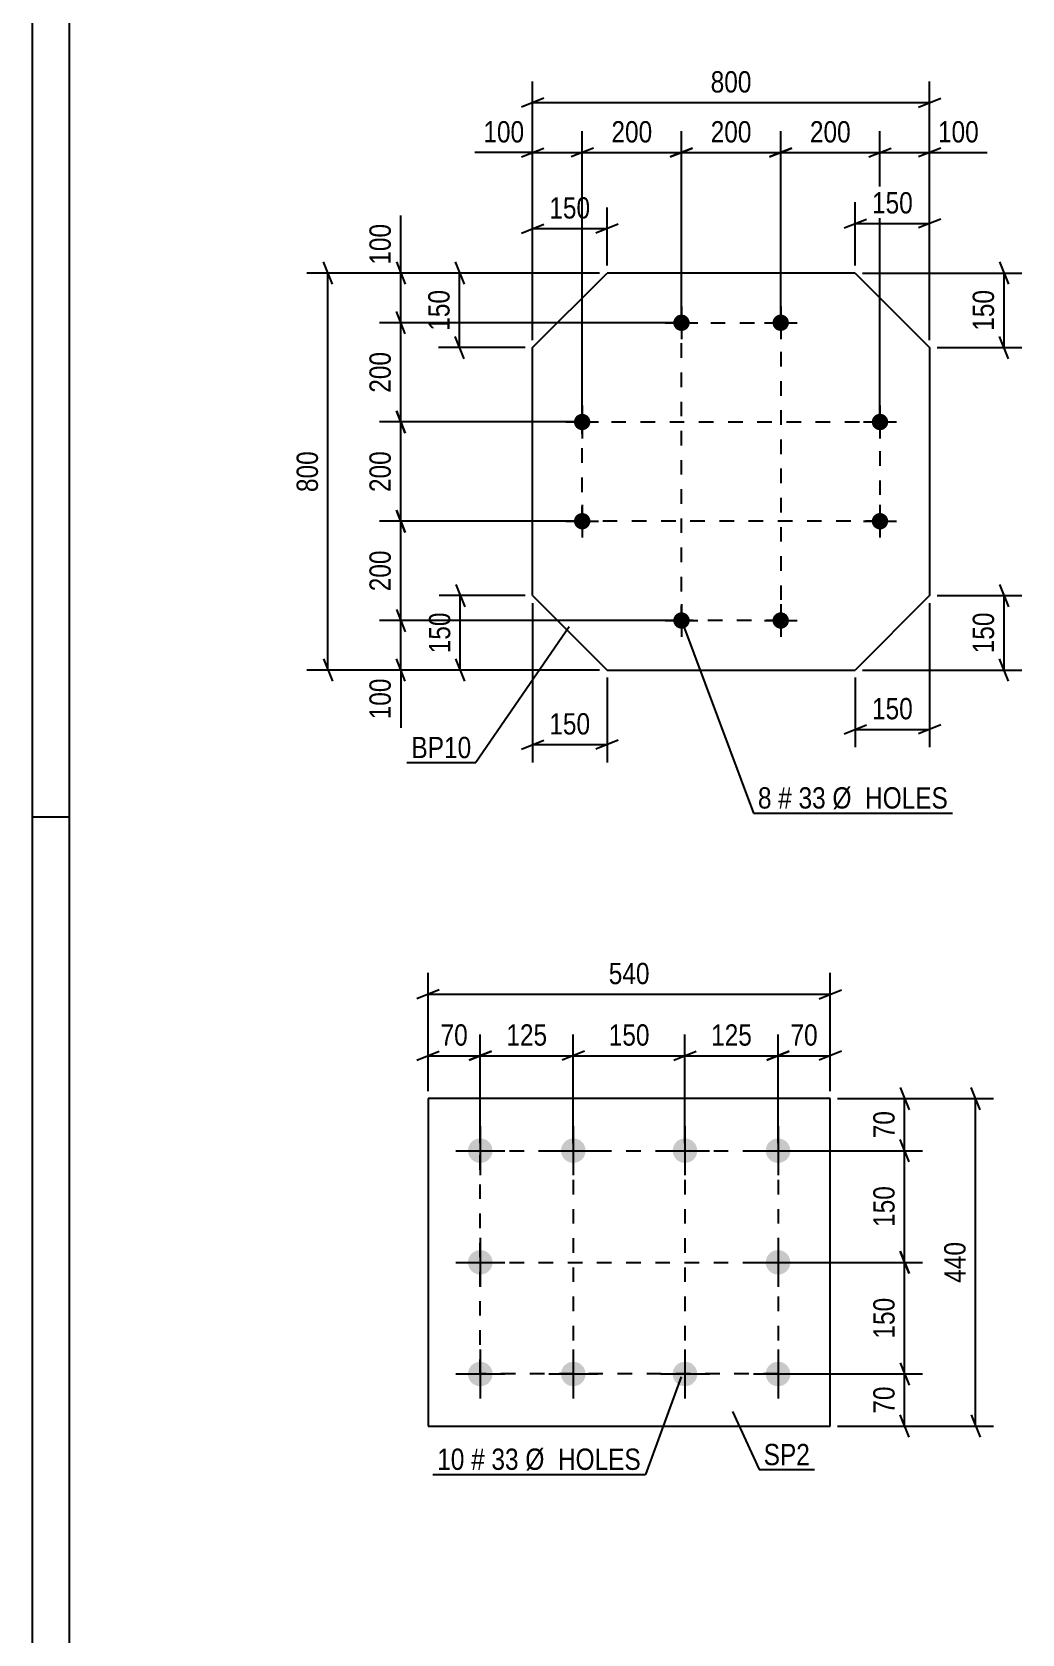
# Model space of a CAD drawing. Header units: millimetres. Extents: x 0 to 1189, y 0 to 841.
# Drawn here: x 0 to 133, y 188.3 to 403.5 of the extents above; entities that cross this region are included whole.
import ezdxf

# ---------------------------------------------------------------- set-up
doc = ezdxf.new("R2010")
doc.units = ezdxf.units.MM
doc.linetypes.add('DXK_LINE_DOT2', pattern=[3.9198, 1.9599, -1.9599])
doc.styles.add('Arial Narrow', font='ARIALN.TTF', dxfattribs={"height": 0.2})

# ---------------------------------------------------------------- blocks, each defined once
blk = doc.blocks.new('Unknown-682122038-1161')
at = {"color": 5, "linetype": 'Continuous'}
for p, q in [((0, 841), (0, 0)), ((5, 836), (5, 5)), ((5, 298), (0, 298))]:
    blk.add_line(p, q, dxfattribs=at)
blk = doc.blocks.new('Part-682122038-30395 - 30394')
at = {"color": 2, "linetype": 'Continuous'}
for p, q in [((67.23, 361.08), (77.23, 371.08)), ((110.56, 371.08), (77.23, 371.08)), ((110.56, 371.08), (120.56, 361.08)), ((67.23, 327.75), (67.23, 361.08)), ((120.56, 361.08), (120.56, 327.75)), ((67.23, 327.75), (77.23, 317.75)), ((120.56, 327.75), (110.56, 317.75)), ((77.23, 317.75), (110.56, 317.75))]:
    blk.add_line(p, q, dxfattribs=at)
blk = doc.blocks.new('Bolt-682122038-30396 - 30394')
at = {"linetype": 'Continuous'}
for points in [[(87.23, 365.51, -1), (87.23, 363.31, -1)], [(100.56, 365.51, -1), (100.56, 363.31, -1)], [(73.89, 352.18, -1), (73.89, 349.98, -1)], [(113.89, 352.18, -1), (113.89, 349.98, -1)], [(73.89, 338.85, -1), (73.89, 336.65, -1)], [(113.89, 338.85, -1), (113.89, 336.65, -1)], [(87.23, 325.51, -1), (87.23, 323.31, -1)], [(100.56, 325.51, -1), (100.56, 323.31, -1)]]:
    blk.add_hatch(color=1, dxfattribs=at).paths.add_polyline_path(points)
at = {"color": 1, "linetype": 'Continuous'}
for p, q in [((87.23, 366.61), (87.23, 362.21)), ((100.56, 366.61), (100.56, 362.21)), ((85.03, 364.41), (89.43, 364.41)), ((98.36, 364.41), (102.76, 364.41)), ((73.89, 353.28), (73.89, 348.88)), ((113.89, 353.28), (113.89, 348.88)), ((71.69, 351.08), (76.09, 351.08)), ((111.69, 351.08), (116.09, 351.08)), ((73.89, 339.95), (73.89, 335.55)), ((113.89, 339.95), (113.89, 335.55)), ((71.69, 337.75), (76.09, 337.75)), ((111.69, 337.75), (116.09, 337.75)), ((87.23, 326.61), (87.23, 322.21)), ((100.56, 326.61), (100.56, 322.21)), ((85.03, 324.41), (89.43, 324.41)), ((98.36, 324.41), (102.76, 324.41))]:
    blk.add_line(p, q, dxfattribs=at)
blk = doc.blocks.new('Bolt-682122038-30310 - 30308')
at = {"linetype": 'Continuous'}
for points in [[(60.2, 254.84, -1), (60.2, 251.54, -1)], [(72.7, 254.84, -1), (72.7, 251.54, -1)], [(87.7, 254.84, -1), (87.7, 251.54, -1)], [(100.2, 254.84, -1), (100.2, 251.54, -1)], [(60.2, 239.84, -1), (60.2, 236.54, -1)], [(100.2, 239.84, -1), (100.2, 236.54, -1)], [(60.2, 224.84, -1), (60.2, 221.54, -1)], [(72.7, 224.84, -1), (72.7, 221.54, -1)], [(87.7, 224.84, -1), (87.7, 221.54, -1)], [(100.2, 224.84, -1), (100.2, 221.54, -1)]]:
    blk.add_hatch(color=1, dxfattribs=at).paths.add_polyline_path(points)
at = {"color": 1, "linetype": 'Continuous'}
for p, q in [((60.2, 256.49), (60.2, 249.89)), ((72.7, 256.49), (72.7, 249.89)), ((87.7, 256.49), (87.7, 249.89)), ((100.2, 256.49), (100.2, 249.89)), ((56.9, 253.19), (63.5, 253.19)), ((69.4, 253.19), (76, 253.19)), ((84.4, 253.19), (91, 253.19)), ((96.9, 253.19), (103.5, 253.19)), ((60.2, 241.49), (60.2, 234.89)), ((100.2, 241.49), (100.2, 234.89)), ((56.9, 238.19), (63.5, 238.19)), ((96.9, 238.19), (103.5, 238.19)), ((60.2, 226.49), (60.2, 219.89)), ((72.7, 226.49), (72.7, 219.89)), ((87.7, 226.49), (87.7, 219.89)), ((100.2, 226.49), (100.2, 219.89)), ((56.9, 223.19), (63.5, 223.19)), ((69.4, 223.19), (76, 223.19)), ((84.4, 223.19), (91, 223.19)), ((96.9, 223.19), (103.5, 223.19))]:
    blk.add_line(p, q, dxfattribs=at)
blk = doc.blocks.new('Part-682122038-30309 - 30308')
at = {"color": 2, "linetype": 'Continuous'}
for p, q in [((53.2, 260.19), (53.2, 216.19)), ((107.2, 260.19), (53.2, 260.19)), ((107.2, 216.19), (107.2, 260.19)), ((53.2, 216.19), (107.2, 216.19))]:
    blk.add_line(p, q, dxfattribs=at)
blk = doc.blocks.new('Rectangle-682122038-34506 - 30394')
at = {"color": 1, "linetype": 'DXK_LINE_DOT2'}
blk.add_lwpolyline([(87.23, 364.41), (100.56, 364.41), (100.56, 324.41), (87.23, 324.41), (87.23, 364.41)], close=True, dxfattribs=at)
blk = doc.blocks.new('Rectangle-682122038-34525 - 30308')
at = {"color": 1, "linetype": 'DXK_LINE_DOT2'}
blk.add_lwpolyline([(60.2, 253.19), (100.2, 253.19), (100.2, 223.19), (60.2, 223.19), (60.2, 253.19)], close=True, dxfattribs=at)
blk = doc.blocks.new('Rectangle-682122038-34507 - 30394')
at = {"color": 1, "linetype": 'DXK_LINE_DOT2'}
blk.add_lwpolyline([(73.89, 351.08), (113.89, 351.08), (113.89, 337.75), (73.89, 337.75), (73.89, 351.08)], close=True, dxfattribs=at)
blk = doc.blocks.new('Line-682122038-34526 - 30308')
at = {"color": 1, "linetype": 'DXK_LINE_DOT2'}
blk.add_line((72.7, 253.19), (72.7, 223.19), dxfattribs=at)
blk = doc.blocks.new('Line-682122038-34527 - 30308')
at = {"color": 1, "linetype": 'DXK_LINE_DOT2'}
blk.add_line((87.7, 253.19), (87.7, 223.19), dxfattribs=at)
blk = doc.blocks.new('Line-682122038-34528 - 30308')
at = {"color": 1, "linetype": 'DXK_LINE_DOT2'}
blk.add_line((60.2, 238.19), (100.2, 238.19), dxfattribs=at)
blk = doc.blocks.new('StraightDimension-682122038-31058 - 30394')
at = {"color": 7, "linetype": 'Continuous'}
for p, q in [((120.56, 326.75), (120.56, 307.39)), ((110.56, 316.75), (110.56, 307.39)), ((109.06, 309.19), (112.06, 310.39)), ((122.06, 310.39), (119.06, 309.19)), ((110.56, 309.79), (120.56, 309.79))]:
    blk.add_line(p, q, dxfattribs=at)
at = {"color": 0}
blk.add_wipeout([(118.9, 310.54), (118.9, 314.74), (112.22, 314.74), (112.22, 310.54)], dxfattribs=at)
at = {"color": 3, "style": 'Arial Narrow'}
blk.add_text('150', height=2.863, dxfattribs=at).set_placement((112.82, 311.14))
blk = doc.blocks.new('StraightDimension-682122038-31090 - 30394')
at = {"color": 7, "linetype": 'Continuous'}
for p, q in [((113.89, 352.08), (113.89, 390.13)), ((120.56, 362.08), (120.56, 390.13)), ((112.39, 386.68), (115.39, 387.88)), ((122.06, 387.88), (119.06, 386.68)), ((113.89, 387.28), (120.56, 387.28))]:
    blk.add_line(p, q, dxfattribs=at)
at = {"color": 0}
blk.add_wipeout([(127.77, 388.03), (127.77, 392.23), (121.08, 392.23), (121.08, 388.03)], dxfattribs=at)
at = {"color": 7, "linetype": 'Continuous'}
blk.add_line((120.56, 387.28), (128.29, 387.28), dxfattribs=at)
blk.add_line((120.56, 387.28), (128.29, 387.28), dxfattribs=at)
at = {"color": 3, "style": 'Arial Narrow'}
blk.add_text('100', height=2.863, dxfattribs=at).set_placement((121.68, 388.63))
blk = doc.blocks.new('StraightDimension-682122038-31062 - 30394')
at = {"color": 7, "linetype": 'Continuous'}
for p, q in [((67.23, 326.75), (67.23, 305.35)), ((77.23, 316.75), (77.23, 305.35)), ((65.73, 307.15), (68.73, 308.35)), ((67.23, 307.75), (77.23, 307.75)), ((78.73, 308.35), (75.73, 307.15))]:
    blk.add_line(p, q, dxfattribs=at)
at = {"color": 0}
blk.add_wipeout([(75.57, 308.5), (75.57, 312.7), (68.88, 312.7), (68.88, 308.5)], dxfattribs=at)
at = {"color": 3, "style": 'Arial Narrow'}
blk.add_text('150', height=2.863, dxfattribs=at).set_placement((69.48, 309.1))
blk = doc.blocks.new('StraightDimension-682122038-83211 - 30394')
at = {"color": 7, "linetype": 'Continuous'}
for p, q in [((100.56, 365.41), (100.56, 390.13)), ((113.89, 352.08), (113.89, 390.13)), ((102.06, 387.88), (99.06, 386.68)), ((112.39, 386.68), (115.39, 387.88)), ((100.56, 387.28), (113.89, 387.28))]:
    blk.add_line(p, q, dxfattribs=at)
at = {"color": 0}
blk.add_wipeout([(110.57, 388.03), (110.57, 392.23), (103.88, 392.23), (103.88, 388.03)], dxfattribs=at)
at = {"color": 3, "style": 'Arial Narrow'}
blk.add_text('200', height=2.863, dxfattribs=at).set_placement((104.48, 388.63))
blk = doc.blocks.new('StraightDimension-682122038-31066 - 30394')
at = {"color": 7, "linetype": 'Continuous'}
for p, q in [((110.56, 372.08), (110.56, 380.59)), ((120.56, 362.08), (120.56, 380.59)), ((109.06, 377.14), (112.06, 378.34)), ((110.56, 377.74), (120.56, 377.74)), ((122.06, 378.34), (119.06, 377.14))]:
    blk.add_line(p, q, dxfattribs=at)
at = {"color": 0}
blk.add_wipeout([(118.9, 378.49), (118.9, 382.69), (112.22, 382.69), (112.22, 378.49)], dxfattribs=at)
at = {"color": 3, "style": 'Arial Narrow'}
blk.add_text('150', height=2.863, dxfattribs=at).set_placement((112.82, 379.09))
blk = doc.blocks.new('StraightDimension-682122038-31134 - 30394')
at = {"color": 7, "linetype": 'Continuous'}
for p, q in [((40.35, 369.58), (39.15, 372.58)), ((76.23, 371.08), (36.9, 371.08)), ((39.75, 317.75), (39.75, 371.08)), ((39.15, 319.25), (40.35, 316.25)), ((76.23, 317.75), (36.9, 317.75))]:
    blk.add_line(p, q, dxfattribs=at)
at = {"color": 0}
blk.add_wipeout([(39, 347.76), (34.8, 347.76), (34.8, 341.07), (39, 341.07)], dxfattribs=at)
at = {"color": 3, "style": 'Arial Narrow'}
blk.add_text('800', height=2.863, rotation=90.0002, dxfattribs=at).set_placement((38.4, 341.67))
blk = doc.blocks.new('StraightDimension-682122038-31070 - 30394')
at = {"color": 7, "linetype": 'Continuous'}
for p, q in [((67.23, 362.08), (67.23, 379.91)), ((77.23, 372.08), (77.23, 379.91)), ((65.73, 376.46), (68.73, 377.66)), ((67.23, 377.06), (77.23, 377.06)), ((78.73, 377.66), (75.73, 376.46))]:
    blk.add_line(p, q, dxfattribs=at)
at = {"color": 0}
blk.add_wipeout([(75.57, 377.81), (75.57, 382.01), (68.88, 382.01), (68.88, 377.81)], dxfattribs=at)
at = {"color": 3, "style": 'Arial Narrow'}
blk.add_text('150', height=2.863, dxfattribs=at).set_placement((69.48, 378.41))
blk = doc.blocks.new('StraightDimension-682122038-31074 - 30394')
at = {"color": 7, "linetype": 'Continuous'}
for p, q in [((129.96, 372.58), (131.16, 369.58)), ((111.56, 371.08), (132.96, 371.08)), ((130.56, 361.08), (130.56, 371.08)), ((131.16, 359.58), (129.96, 362.58)), ((121.56, 361.08), (132.96, 361.08))]:
    blk.add_line(p, q, dxfattribs=at)
at = {"color": 0}
blk.add_wipeout([(129.81, 369.42), (125.61, 369.42), (125.61, 362.74), (129.81, 362.74)], dxfattribs=at)
at = {"color": 3, "style": 'Arial Narrow'}
blk.add_text('150', height=2.863, rotation=90.0002, dxfattribs=at).set_placement((129.21, 363.34))
blk = doc.blocks.new('StraightDimension-682122038-31078 - 30394')
at = {"color": 7, "linetype": 'Continuous'}
for p, q in [((121.56, 327.75), (132.96, 327.75)), ((129.96, 329.25), (131.16, 326.25)), ((130.56, 317.75), (130.56, 327.75)), ((131.16, 316.25), (129.96, 319.25)), ((111.56, 317.75), (132.96, 317.75))]:
    blk.add_line(p, q, dxfattribs=at)
at = {"color": 0}
blk.add_wipeout([(129.81, 326.09), (125.61, 326.09), (125.61, 319.41), (129.81, 319.41)], dxfattribs=at)
at = {"color": 3, "style": 'Arial Narrow'}
blk.add_text('150', height=2.863, rotation=90.0002, dxfattribs=at).set_placement((129.21, 320.01))
blk = doc.blocks.new('StraightDimension-682122038-31082 - 30394')
at = {"color": 7, "linetype": 'Continuous'}
for p, q in [((56.83, 372.58), (58.03, 369.58)), ((76.23, 371.08), (54.58, 371.08)), ((57.43, 361.08), (57.43, 371.08)), ((58.03, 359.58), (56.83, 362.58)), ((66.23, 361.08), (54.58, 361.08))]:
    blk.add_line(p, q, dxfattribs=at)
at = {"color": 0}
blk.add_wipeout([(56.68, 369.42), (52.48, 369.42), (52.48, 362.74), (56.68, 362.74)], dxfattribs=at)
at = {"color": 3, "style": 'Arial Narrow'}
blk.add_text('150', height=2.863, rotation=90.0002, dxfattribs=at).set_placement((56.08, 363.34))
blk = doc.blocks.new('StraightDimension-682122038-83207 - 30394')
at = {"color": 7, "linetype": 'Continuous'}
for p, q in [((73.89, 352.08), (73.89, 390.13)), ((87.23, 365.41), (87.23, 390.13)), ((75.39, 387.88), (72.39, 386.68)), ((85.73, 386.68), (88.73, 387.88)), ((73.89, 387.28), (87.23, 387.28))]:
    blk.add_line(p, q, dxfattribs=at)
at = {"color": 0}
blk.add_wipeout([(83.9, 388.03), (83.9, 392.23), (77.22, 392.23), (77.22, 388.03)], dxfattribs=at)
at = {"color": 3, "style": 'Arial Narrow'}
blk.add_text('200', height=2.863, dxfattribs=at).set_placement((77.82, 388.63))
blk = doc.blocks.new('StraightDimension-682122038-31086 - 30394')
at = {"color": 7, "linetype": 'Continuous'}
for p, q in [((66.23, 327.75), (54.67, 327.75)), ((56.92, 329.25), (58.12, 326.25)), ((57.52, 317.75), (57.52, 327.75)), ((58.12, 316.25), (56.92, 319.25)), ((76.23, 317.75), (54.67, 317.75))]:
    blk.add_line(p, q, dxfattribs=at)
at = {"color": 0}
blk.add_wipeout([(56.77, 326.09), (52.57, 326.09), (52.57, 319.41), (56.77, 319.41)], dxfattribs=at)
at = {"color": 3, "style": 'Arial Narrow'}
blk.add_text('150', height=2.863, rotation=90.0002, dxfattribs=at).set_placement((56.17, 320.01))
blk = doc.blocks.new('StraightDimension-682122038-31094 - 30394')
at = {"color": 7, "linetype": 'Continuous'}
for p, q in [((67.23, 362.08), (67.23, 390.13)), ((73.89, 352.08), (73.89, 390.13)), ((65.73, 386.68), (68.73, 387.88)), ((75.39, 387.88), (72.39, 386.68)), ((67.23, 387.28), (73.89, 387.28))]:
    blk.add_line(p, q, dxfattribs=at)
at = {"color": 0}
blk.add_wipeout([(66.7, 388.03), (66.7, 392.23), (60.02, 392.23), (60.02, 388.03)], dxfattribs=at)
at = {"color": 7, "linetype": 'Continuous'}
blk.add_line((67.23, 387.28), (59.49, 387.28), dxfattribs=at)
blk.add_line((67.23, 387.28), (59.49, 387.28), dxfattribs=at)
at = {"color": 3, "style": 'Arial Narrow'}
blk.add_text('100', height=2.863, dxfattribs=at).set_placement((60.62, 388.63))
blk = doc.blocks.new('StraightDimension-682122038-31110 - 30394')
at = {"color": 7, "linetype": 'Continuous'}
for p, q in [((67.23, 362.08), (67.23, 396.84)), ((120.56, 362.08), (120.56, 396.84)), ((68.73, 394.59), (65.73, 393.39)), ((67.23, 393.99), (120.56, 393.99)), ((119.06, 393.39), (122.06, 394.59))]:
    blk.add_line(p, q, dxfattribs=at)
at = {"color": 0}
blk.add_wipeout([(97.23, 394.74), (97.23, 398.94), (90.55, 398.94), (90.55, 394.74)], dxfattribs=at)
at = {"color": 3, "style": 'Arial Narrow'}
blk.add_text('800', height=2.863, dxfattribs=at).set_placement((91.15, 395.34))
blk = doc.blocks.new('StraightDimension-682122038-83227 - 30394')
at = {"color": 7, "linetype": 'Continuous'}
for p, q in [((72.89, 351.08), (46.68, 351.08)), ((50.13, 349.58), (48.93, 352.58)), ((49.53, 337.75), (49.53, 351.08)), ((48.93, 339.25), (50.13, 336.25)), ((72.89, 337.75), (46.68, 337.75))]:
    blk.add_line(p, q, dxfattribs=at)
at = {"color": 0}
blk.add_wipeout([(48.78, 347.76), (44.58, 347.76), (44.58, 341.07), (48.78, 341.07)], dxfattribs=at)
at = {"color": 3, "style": 'Arial Narrow'}
blk.add_text('200', height=2.863, rotation=90.0002, dxfattribs=at).set_placement((48.18, 341.67))
blk = doc.blocks.new('StraightDimension-682122038-31114 - 30394')
at = {"color": 7, "linetype": 'Continuous'}
for p, q in [((48.93, 372.58), (50.13, 369.58)), ((76.23, 371.08), (46.68, 371.08)), ((49.53, 364.41), (49.53, 371.08)), ((50.13, 362.91), (48.93, 365.91)), ((86.23, 364.41), (46.68, 364.41))]:
    blk.add_line(p, q, dxfattribs=at)
at = {"color": 0}
blk.add_wipeout([(48.78, 378.29), (44.58, 378.29), (44.58, 371.61), (48.78, 371.61)], dxfattribs=at)
at = {"color": 7, "linetype": 'Continuous'}
blk.add_line((49.53, 371.08), (49.53, 378.82), dxfattribs=at)
blk.add_line((49.53, 371.08), (49.53, 378.82), dxfattribs=at)
at = {"color": 3, "style": 'Arial Narrow'}
blk.add_text('100', height=2.863, rotation=90.0002, dxfattribs=at).set_placement((48.18, 372.21))
blk = doc.blocks.new('StraightDimension-682122038-31118 - 30394')
at = {"color": 7, "linetype": 'Continuous'}
for p, q in [((48.93, 325.91), (50.13, 322.91)), ((86.23, 324.41), (46.68, 324.41)), ((49.53, 317.75), (49.53, 324.41)), ((50.13, 316.25), (48.93, 319.25)), ((76.23, 317.75), (46.68, 317.75))]:
    blk.add_line(p, q, dxfattribs=at)
at = {"color": 0}
blk.add_wipeout([(48.78, 317.22), (44.58, 317.22), (44.58, 310.54), (48.78, 310.54)], dxfattribs=at)
at = {"color": 7, "linetype": 'Continuous'}
blk.add_line((49.53, 317.75), (49.53, 310.01), dxfattribs=at)
blk.add_line((49.53, 317.75), (49.53, 310.01), dxfattribs=at)
at = {"color": 3, "style": 'Arial Narrow'}
blk.add_text('100', height=2.863, rotation=90.0002, dxfattribs=at).set_placement((48.18, 311.14))
blk = doc.blocks.new('StraightDimension-682122038-83209 - 30394')
at = {"color": 7, "linetype": 'Continuous'}
for p, q in [((87.23, 365.41), (87.23, 390.13)), ((100.56, 365.41), (100.56, 390.13)), ((88.73, 387.88), (85.73, 386.68)), ((99.06, 386.68), (102.06, 387.88)), ((87.23, 387.28), (100.56, 387.28))]:
    blk.add_line(p, q, dxfattribs=at)
at = {"color": 0}
blk.add_wipeout([(97.23, 388.03), (97.23, 392.23), (90.55, 392.23), (90.55, 388.03)], dxfattribs=at)
at = {"color": 3, "style": 'Arial Narrow'}
blk.add_text('200', height=2.863, dxfattribs=at).set_placement((91.15, 388.63))
blk = doc.blocks.new('StraightDimension-682122038-83225 - 30394')
at = {"color": 7, "linetype": 'Continuous'}
for p, q in [((50.13, 336.25), (48.93, 339.25)), ((72.89, 337.75), (46.68, 337.75)), ((49.53, 324.41), (49.53, 337.75)), ((48.93, 325.91), (50.13, 322.91)), ((86.23, 324.41), (46.68, 324.41))]:
    blk.add_line(p, q, dxfattribs=at)
at = {"color": 0}
blk.add_wipeout([(48.78, 334.42), (44.58, 334.42), (44.58, 327.74), (48.78, 327.74)], dxfattribs=at)
at = {"color": 3, "style": 'Arial Narrow'}
blk.add_text('200', height=2.863, rotation=90.0002, dxfattribs=at).set_placement((48.18, 328.34))
blk = doc.blocks.new('StraightDimension-682122038-83229 - 30394')
at = {"color": 7, "linetype": 'Continuous'}
for p, q in [((50.13, 362.91), (48.93, 365.91)), ((86.23, 364.41), (46.68, 364.41)), ((49.53, 351.08), (49.53, 364.41)), ((72.89, 351.08), (46.68, 351.08)), ((48.93, 352.58), (50.13, 349.58))]:
    blk.add_line(p, q, dxfattribs=at)
at = {"color": 0}
blk.add_wipeout([(48.78, 361.09), (44.58, 361.09), (44.58, 354.41), (48.78, 354.41)], dxfattribs=at)
at = {"color": 3, "style": 'Arial Narrow'}
blk.add_text('200', height=2.863, rotation=90.0002, dxfattribs=at).set_placement((48.18, 355.01))
blk = doc.blocks.new('StraightDimension-682122038-30861 - 30308')
at = {"color": 7, "linetype": 'Continuous'}
for p, q in [((116.6, 224.69), (117.8, 221.69)), ((101.2, 223.19), (119.6, 223.19)), ((117.2, 216.19), (117.2, 223.19)), ((117.8, 214.69), (116.6, 217.69)), ((108.2, 216.19), (119.6, 216.19))]:
    blk.add_line(p, q, dxfattribs=at)
at = {"color": 0}
blk.add_wipeout([(116.45, 222.12), (112.25, 222.12), (112.25, 217.26), (116.45, 217.26)], dxfattribs=at)
at = {"color": 3, "style": 'Arial Narrow'}
blk.add_text('70', height=2.863, rotation=90.0002, dxfattribs=at).set_placement((115.85, 217.86))
blk = doc.blocks.new('StraightDimension-682122038-30878 - 30308')
at = {"color": 7, "linetype": 'Continuous'}
for p, q in [((100.2, 254.19), (100.2, 268.8)), ((107.2, 261.19), (107.2, 268.8)), ((98.7, 265.35), (101.7, 266.55)), ((100.2, 265.95), (107.2, 265.95)), ((108.7, 266.55), (105.7, 265.35))]:
    blk.add_line(p, q, dxfattribs=at)
at = {"color": 0}
blk.add_wipeout([(106.13, 266.7), (106.13, 270.9), (101.27, 270.9), (101.27, 266.7)], dxfattribs=at)
at = {"color": 3, "style": 'Arial Narrow'}
blk.add_text('70', height=2.863, dxfattribs=at).set_placement((101.87, 267.3))
blk = doc.blocks.new('StraightDimension-682122038-30858 - 30308')
at = {"color": 7, "linetype": 'Continuous'}
for p, q in [((116.6, 261.69), (117.8, 258.69)), ((108.2, 260.19), (119.6, 260.19)), ((117.2, 253.19), (117.2, 260.19)), ((117.8, 251.69), (116.6, 254.69)), ((101.2, 253.19), (119.6, 253.19))]:
    blk.add_line(p, q, dxfattribs=at)
at = {"color": 0}
blk.add_wipeout([(116.45, 259.12), (112.25, 259.12), (112.25, 254.26), (116.45, 254.26)], dxfattribs=at)
at = {"color": 3, "style": 'Arial Narrow'}
blk.add_text('70', height=2.863, rotation=90.0002, dxfattribs=at).set_placement((115.85, 254.86))
blk = doc.blocks.new('StraightDimension-682122038-30874 - 30308')
at = {"color": 7, "linetype": 'Continuous'}
for p, q in [((127.33, 258.69), (126.13, 261.69)), ((108.2, 260.19), (129.13, 260.19)), ((126.73, 216.19), (126.73, 260.19)), ((126.13, 217.69), (127.33, 214.69)), ((108.2, 216.19), (129.13, 216.19))]:
    blk.add_line(p, q, dxfattribs=at)
at = {"color": 0}
blk.add_wipeout([(125.98, 241.53), (121.78, 241.53), (121.78, 234.85), (125.98, 234.85)], dxfattribs=at)
at = {"color": 3, "style": 'Arial Narrow'}
blk.add_text('440', height=2.863, rotation=90.0002, dxfattribs=at).set_placement((125.38, 235.45))
blk = doc.blocks.new('StraightDimension-682122038-30882 - 30308')
at = {"color": 7, "linetype": 'Continuous'}
for p, q in [((53.2, 261.19), (53.2, 268.8)), ((60.2, 254.19), (60.2, 268.8)), ((51.7, 265.35), (54.7, 266.55)), ((53.2, 265.95), (60.2, 265.95)), ((61.7, 266.55), (58.7, 265.35))]:
    blk.add_line(p, q, dxfattribs=at)
at = {"color": 0}
blk.add_wipeout([(59.13, 266.7), (59.13, 270.9), (54.27, 270.9), (54.27, 266.7)], dxfattribs=at)
at = {"color": 3, "style": 'Arial Narrow'}
blk.add_text('70', height=2.863, dxfattribs=at).set_placement((54.87, 267.3))
blk = doc.blocks.new('StraightDimension-682122038-30898 - 30308')
at = {"color": 7, "linetype": 'Continuous'}
for p, q in [((53.2, 261.19), (53.2, 277.06)), ((107.2, 261.19), (107.2, 277.06)), ((54.7, 274.81), (51.7, 273.61)), ((53.2, 274.21), (107.2, 274.21)), ((105.7, 273.61), (108.7, 274.81))]:
    blk.add_line(p, q, dxfattribs=at)
at = {"color": 0}
blk.add_wipeout([(83.54, 274.96), (83.54, 279.16), (76.86, 279.16), (76.86, 274.96)], dxfattribs=at)
at = {"color": 3, "style": 'Arial Narrow'}
blk.add_text('540', height=2.863, dxfattribs=at).set_placement((77.46, 275.56))
blk = doc.blocks.new('StraightDimension-682122038-82034 - 30308')
at = {"color": 7, "linetype": 'Continuous'}
for p, q in [((117.8, 236.69), (116.6, 239.69)), ((101.2, 238.19), (119.6, 238.19)), ((117.2, 223.19), (117.2, 238.19)), ((116.6, 224.69), (117.8, 221.69)), ((101.2, 223.19), (119.6, 223.19))]:
    blk.add_line(p, q, dxfattribs=at)
at = {"color": 0}
blk.add_wipeout([(116.45, 234.03), (112.25, 234.03), (112.25, 227.35), (116.45, 227.35)], dxfattribs=at)
at = {"color": 3, "style": 'Arial Narrow'}
blk.add_text('150', height=2.863, rotation=90.0002, dxfattribs=at).set_placement((115.85, 227.95))
blk = doc.blocks.new('StraightDimension-682122038-82036 - 30308')
at = {"color": 7, "linetype": 'Continuous'}
for p, q in [((117.8, 251.69), (116.6, 254.69)), ((101.2, 253.19), (119.6, 253.19)), ((117.2, 238.19), (117.2, 253.19)), ((116.6, 239.69), (117.8, 236.69)), ((101.2, 238.19), (119.6, 238.19))]:
    blk.add_line(p, q, dxfattribs=at)
at = {"color": 0}
blk.add_wipeout([(116.45, 249.03), (112.25, 249.03), (112.25, 242.35), (116.45, 242.35)], dxfattribs=at)
at = {"color": 3, "style": 'Arial Narrow'}
blk.add_text('150', height=2.863, rotation=90.0002, dxfattribs=at).set_placement((115.85, 242.95))
blk = doc.blocks.new('StraightDimension-682122038-82038 - 30308')
at = {"color": 7, "linetype": 'Continuous'}
for p, q in [((60.2, 254.19), (60.2, 268.8)), ((72.7, 254.19), (72.7, 268.8)), ((58.7, 265.35), (61.7, 266.55)), ((60.2, 265.95), (72.7, 265.95)), ((74.2, 266.55), (71.2, 265.35))]:
    blk.add_line(p, q, dxfattribs=at)
at = {"color": 0}
blk.add_wipeout([(69.79, 266.7), (69.79, 270.9), (63.11, 270.9), (63.11, 266.7)], dxfattribs=at)
at = {"color": 3, "style": 'Arial Narrow'}
blk.add_text('125', height=2.863, dxfattribs=at).set_placement((63.71, 267.3))
blk = doc.blocks.new('StraightDimension-682122038-82040 - 30308')
at = {"color": 7, "linetype": 'Continuous'}
for p, q in [((72.7, 254.19), (72.7, 268.8)), ((87.7, 254.19), (87.7, 268.8)), ((74.2, 266.55), (71.2, 265.35)), ((72.7, 265.95), (87.7, 265.95)), ((86.2, 265.35), (89.2, 266.55))]:
    blk.add_line(p, q, dxfattribs=at)
at = {"color": 0}
blk.add_wipeout([(83.54, 266.7), (83.54, 270.9), (76.86, 270.9), (76.86, 266.7)], dxfattribs=at)
at = {"color": 3, "style": 'Arial Narrow'}
blk.add_text('150', height=2.863, dxfattribs=at).set_placement((77.46, 267.3))
blk = doc.blocks.new('StraightDimension-682122038-82042 - 30308')
at = {"color": 7, "linetype": 'Continuous'}
for p, q in [((87.7, 254.19), (87.7, 268.8)), ((100.2, 254.19), (100.2, 268.8)), ((86.2, 265.35), (89.2, 266.55)), ((87.7, 265.95), (100.2, 265.95)), ((101.7, 266.55), (98.7, 265.35))]:
    blk.add_line(p, q, dxfattribs=at)
at = {"color": 0}
blk.add_wipeout([(97.29, 266.7), (97.29, 270.9), (90.61, 270.9), (90.61, 266.7)], dxfattribs=at)
at = {"color": 3, "style": 'Arial Narrow'}
blk.add_text('125', height=2.863, dxfattribs=at).set_placement((91.21, 267.3))
blk = doc.blocks.new('Mark-682122038-31449 - 30394')
at = {"color": 0}
blk.add_wipeout([(59, 305.92), (59, 308.92), (50.96, 308.92), (50.96, 305.92)], dxfattribs=at)
blk.add_wipeout([(59, 305.92), (59, 308.92), (50.96, 308.92), (50.96, 305.92)], dxfattribs=at)
at = {"color": 30, "linetype": 'Continuous'}
for p in [(72.16, 323.57), (50.36, 305.32)]:
    blk.add_line(p, (59.6, 305.32), dxfattribs=at)
at = {"color": 3, "style": 'Arial Narrow'}
blk.add_text('BP10', height=2.863, dxfattribs=at).set_placement((50.96, 305.92))
blk = doc.blocks.new('Mark-682122038-31452 - 30394')
at = {"color": 0}
blk.add_wipeout([(99.32, 299.15), (99.32, 302.15), (97.5, 302.15), (97.5, 299.15)], dxfattribs=at)
blk.add_wipeout([(99.32, 299.15), (99.32, 302.15), (97.5, 302.15), (97.5, 299.15)], dxfattribs=at)
at = {"color": 7, "linetype": 'Continuous'}
blk.add_line((87.23, 324.41), (96.9, 298.55), dxfattribs=at)
at = {"color": 0}
blk.add_wipeout([(102.05, 299.15), (102.05, 302.15), (100.22, 302.15), (100.22, 299.15)], dxfattribs=at)
blk.add_wipeout([(102.05, 299.15), (102.05, 302.15), (100.22, 302.15), (100.22, 299.15)], dxfattribs=at)
at = {"color": 3, "style": 'Arial Narrow'}
blk.add_text('8', height=2.86, dxfattribs=at).set_placement((97.5, 299.15))
at = {"color": 0}
blk.add_wipeout([(106.61, 299.15), (106.61, 302.15), (102.95, 302.15), (102.95, 299.15)], dxfattribs=at)
blk.add_wipeout([(106.61, 299.15), (106.61, 302.15), (102.95, 302.15), (102.95, 299.15)], dxfattribs=at)
at = {"color": 3, "style": 'Arial Narrow'}
blk.add_text('#', height=2.86, dxfattribs=at).set_placement((100.22, 299.15))
at = {"color": 0}
blk.add_wipeout([(123.04, 299.15), (123.04, 302.15), (107.51, 302.15), (107.51, 299.15)], dxfattribs=at)
blk.add_wipeout([(123.04, 299.15), (123.04, 302.15), (107.51, 302.15), (107.51, 299.15)], dxfattribs=at)
at = {"color": 7, "linetype": 'Continuous'}
blk.add_line((96.9, 298.55), (123.64, 298.55), dxfattribs=at)
at = {"color": 3, "style": 'Arial Narrow'}
for s, p in [('33', (102.95, 299.15)), ('Ø  HOLES', (107.51, 299.15))]:
    blk.add_text(s, height=2.863, dxfattribs=at).set_placement(p)
blk = doc.blocks.new('Mark-682122038-31416 - 30308')
at = {"color": 0}
blk.add_wipeout([(104.48, 210.94), (104.48, 213.94), (98.27, 213.94), (98.27, 210.94)], dxfattribs=at)
blk.add_wipeout([(104.48, 210.94), (104.48, 213.94), (98.27, 213.94), (98.27, 210.94)], dxfattribs=at)
at = {"color": 30, "linetype": 'Continuous'}
for p, q in [((94.06, 218.14), (97.67, 210.34)), ((97.67, 210.34), (105.08, 210.34))]:
    blk.add_line(p, q, dxfattribs=at)
at = {"color": 3, "style": 'Arial Narrow'}
blk.add_text('SP2', height=2.863, dxfattribs=at).set_placement((98.27, 210.94))
blk = doc.blocks.new('Mark-682122038-31419 - 30308')
at = {"color": 0}
blk.add_wipeout([(58.08, 210.31), (58.08, 213.31), (54.42, 213.31), (54.42, 210.31)], dxfattribs=at)
blk.add_wipeout([(58.08, 210.31), (58.08, 213.31), (54.42, 213.31), (54.42, 210.31)], dxfattribs=at)
blk.add_wipeout([(60.8, 210.31), (60.8, 213.31), (58.98, 213.31), (58.98, 210.31)], dxfattribs=at)
blk.add_wipeout([(60.8, 210.31), (60.8, 213.31), (58.98, 213.31), (58.98, 210.31)], dxfattribs=at)
at = {"color": 3, "style": 'Arial Narrow'}
blk.add_text('10', height=2.863, dxfattribs=at).set_placement((54.42, 210.31))
at = {"color": 0}
blk.add_wipeout([(65.36, 210.31), (65.36, 213.31), (61.7, 213.31), (61.7, 210.31)], dxfattribs=at)
blk.add_wipeout([(65.36, 210.31), (65.36, 213.31), (61.7, 213.31), (61.7, 210.31)], dxfattribs=at)
at = {"color": 3, "style": 'Arial Narrow'}
blk.add_text('#', height=2.86, dxfattribs=at).set_placement((58.98, 210.31))
at = {"color": 0}
blk.add_wipeout([(81.79, 210.31), (81.79, 213.31), (66.26, 213.31), (66.26, 210.31)], dxfattribs=at)
blk.add_wipeout([(81.79, 210.31), (81.79, 213.31), (66.26, 213.31), (66.26, 210.31)], dxfattribs=at)
at = {"color": 7, "linetype": 'Continuous'}
for p in [(87.2, 222.8), (53.82, 209.71)]:
    blk.add_line(p, (82.39, 209.71), dxfattribs=at)
at = {"color": 3, "style": 'Arial Narrow'}
for s, p in [('33', (61.7, 210.31)), ('Ø  HOLES', (66.26, 210.31))]:
    blk.add_text(s, height=2.863, dxfattribs=at).set_placement(p)

msp = doc.modelspace()

# ---------------------------------------------------------------- block references
for name in ['Unknown-682122038-1161', 'Part-682122038-30395 - 30394', 'Bolt-682122038-30396 - 30394', 'Rectangle-682122038-34506 - 30394', 'Rectangle-682122038-34507 - 30394', 'Part-682122038-30309 - 30308', 'Bolt-682122038-30310 - 30308', 'Rectangle-682122038-34525 - 30308', 'Line-682122038-34526 - 30308', 'Line-682122038-34527 - 30308', 'Line-682122038-34528 - 30308']:
    msp.add_blockref(name, (0, 0))

# ---------------------------------------------------------------- next in the draw order: block references
for name in ['StraightDimension-682122038-31090 - 30394', 'StraightDimension-682122038-31062 - 30394', 'StraightDimension-682122038-31058 - 30394', 'StraightDimension-682122038-30882 - 30308', 'StraightDimension-682122038-30878 - 30308', 'StraightDimension-682122038-30861 - 30308', 'Mark-682122038-31419 - 30308']:
    msp.add_blockref(name, (0, 0))

# ---------------------------------------------------------------- next in the draw order: block references
for name in ['StraightDimension-682122038-83211 - 30394', 'StraightDimension-682122038-31134 - 30394', 'StraightDimension-682122038-31078 - 30394', 'StraightDimension-682122038-30858 - 30308', 'Mark-682122038-31416 - 30308']:
    msp.add_blockref(name, (0, 0))

# ---------------------------------------------------------------- next in the draw order: block references
for name in ['StraightDimension-682122038-31070 - 30394', 'StraightDimension-682122038-31066 - 30394', 'StraightDimension-682122038-31086 - 30394', 'StraightDimension-682122038-30874 - 30308']:
    msp.add_blockref(name, (0, 0))

# ---------------------------------------------------------------- next in the draw order: block references
for name in ['StraightDimension-682122038-31082 - 30394', 'StraightDimension-682122038-31074 - 30394', 'StraightDimension-682122038-31118 - 30394', 'StraightDimension-682122038-30898 - 30308', 'StraightDimension-682122038-82034 - 30308']:
    msp.add_blockref(name, (0, 0))

# ---------------------------------------------------------------- next in the draw order: block references
for name in ['StraightDimension-682122038-83207 - 30394', 'StraightDimension-682122038-82038 - 30308', 'StraightDimension-682122038-82036 - 30308']:
    msp.add_blockref(name, (0, 0))

# ---------------------------------------------------------------- next in the draw order: block references
for name in ['StraightDimension-682122038-31094 - 30394', 'StraightDimension-682122038-82040 - 30308']:
    msp.add_blockref(name, (0, 0))

# ---------------------------------------------------------------- next in the draw order: block references
for name in ['StraightDimension-682122038-31110 - 30394', 'StraightDimension-682122038-83227 - 30394', 'StraightDimension-682122038-82042 - 30308']:
    msp.add_blockref(name, (0, 0))

# ---------------------------------------------------------------- next in the draw order: block references
for name in ['StraightDimension-682122038-31114 - 30394', 'StraightDimension-682122038-83225 - 30394']:
    msp.add_blockref(name, (0, 0))

# ---------------------------------------------------------------- next in the draw order: block references
for name in ['StraightDimension-682122038-83209 - 30394', 'Mark-682122038-31449 - 30394', 'Mark-682122038-31452 - 30394']:
    msp.add_blockref(name, (0, 0))

# ---------------------------------------------------------------- next in the draw order: block references
msp.add_blockref('StraightDimension-682122038-83229 - 30394', (0, 0))

doc.saveas('drawing.dxf')
